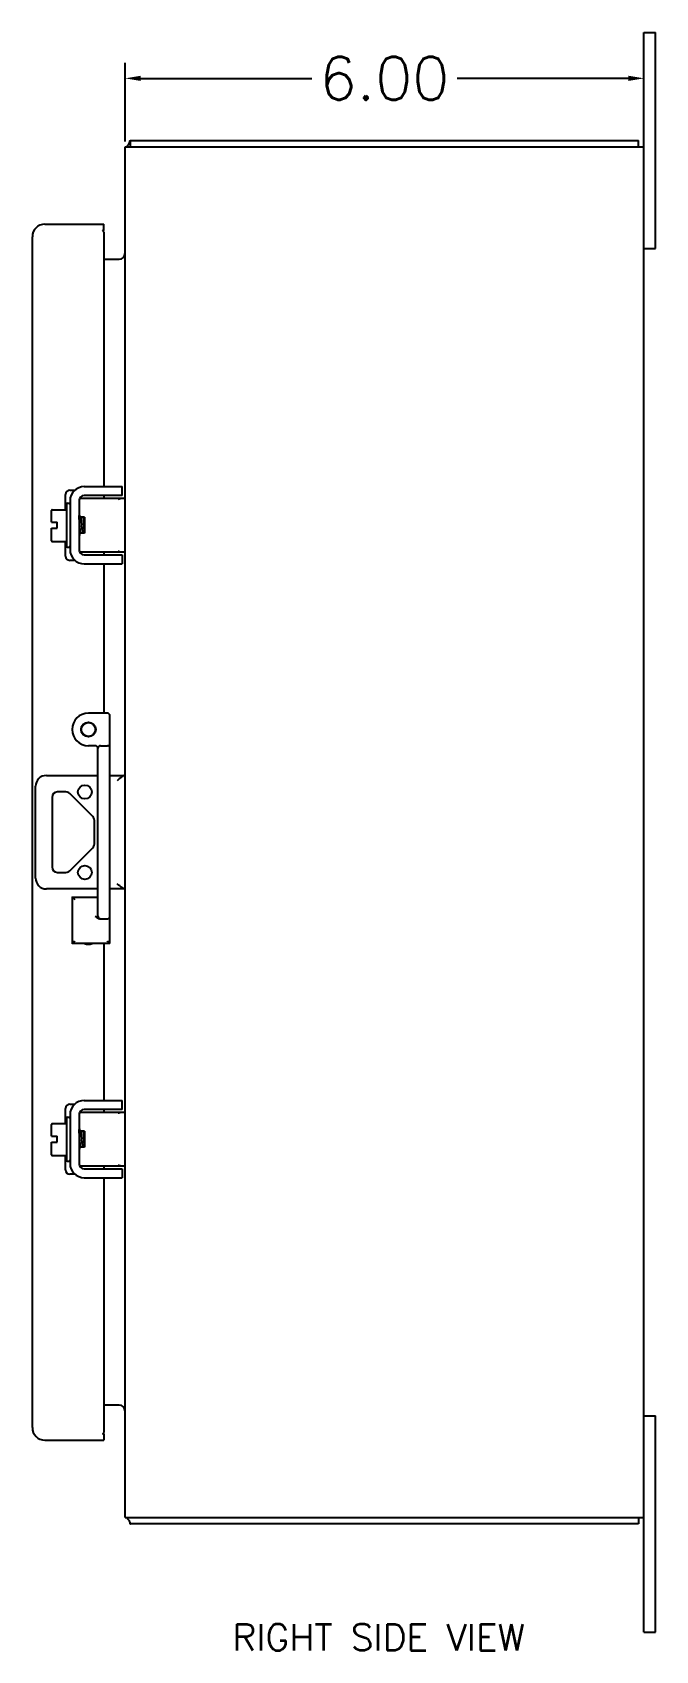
# Model space of a CAD drawing. Header units: inches. Extents: x -18.4 to 45.1, y 1.9 to 48.8.
# Drawn here: x 37.9 to 45.11, y 17.02 to 35.73 of the extents above; entities that cross this region are included whole.
import ezdxf

# ---------------------------------------------------------------- set-up
doc = ezdxf.new("R2010")
doc.units = ezdxf.units.IN
doc.header["$MEASUREMENT"] = 0
doc.styles.get("Standard").update_dxf_attribs({"font": 'romans.shx'})
doc.dimstyles.get("Standard").update_dxf_attribs({"dimtxt": 0.18, "dimasz": 0.18, "dimexe": 0.18, "dimexo": 0.0625, "dimgap": 0.09, "dimtad": 0, "dimtih": 1, "dimtoh": 1, "dimdec": 4, "dimzin": 0, "dimdsep": 46, "dimtxsty": 'Standard', "dimcen": 0.09, "dimadec": 0, "dimazin": 0, "dimtfac": 1, "dimtdec": 4, "dimtofl": 0, "dimtmove": 0, "dimatfit": 3, "dimfxl": 1, "dimtolj": 1, "dimtzin": 0, "dimarcsym": 0})

# ---------------------------------------------------------------- blocks, each defined once
blk = doc.blocks.new('RIGHT')
for p, q in [((28.811, 0.777), (28.811, 19.277)), ((28.811, 19.277), (28.946, 19.277)), ((28.946, 16.777), (28.946, 19.277)), ((22.874, 17.952), (22.874, 18.027)), ((22.874, 18.027), (28.748, 18.027)), ((28.748, 17.952), (28.748, 18.027)), ((22.811, 13.89), (22.811, 17.952)), ((22.811, 17.952), (28.811, 17.952)), ((21.883, 17.059), (22.563, 17.059)), ((22.563, 16.984), (22.563, 17.059)), ((21.738, 3.141), (21.738, 16.914)), ((22.563, 16.984), (22.548, 16.984)), ((22.563, 16.968), (22.563, 14.024)), ((28.811, 16.777), (28.946, 16.777)), ((22.563, 16.652), (22.741, 16.652)), ((22.122, 13.757), (22.122, 13.933)), ((22.172, 13.983), (22.228, 13.983)), ((22.174, 13.891), (22.174, 13.263)), ((22.174, 13.891), (22.177, 13.891)), ((22.278, 13.867), (22.278, 13.695)), ((22.278, 13.86), (22.278, 13.295)), ((22.282, 13.695), (22.282, 13.88)), ((22.292, 13.89), (22.811, 13.89)), ((22.338, 14.024), (22.778, 14.024)), ((22.778, 13.92), (22.338, 13.92)), ((22.563, 13.92), (22.563, 13.89)), ((22.778, 13.92), (22.778, 14.024)), ((22.811, 13.265), (22.811, 13.89)), ((21.959, 13.611), (21.959, 13.747)), ((21.969, 13.757), (22.134, 13.757)), ((22.134, 13.821), (22.134, 13.334)), ((22.144, 13.831), (22.164, 13.831)), ((22.282, 13.689), (22.278, 13.696)), ((22.342, 13.67), (22.292, 13.67)), ((22.3, 13.658), (22.293, 13.67)), ((22.304, 13.67), (22.299, 13.66)), ((22.342, 13.67), (22.342, 13.485)), ((21.959, 13.611), (22.027, 13.611)), ((21.959, 13.397), (21.959, 13.543)), ((21.959, 13.543), (22.027, 13.543)), ((22.027, 13.543), (22.027, 13.611)), ((22.278, 13.488), (22.284, 13.476)), ((22.278, 13.487), (22.278, 13.287)), ((22.285, 13.601), (22.283, 13.622)), ((22.288, 13.547), (22.285, 13.601)), ((22.29, 13.527), (22.288, 13.547)), ((22.342, 13.485), (22.292, 13.485)), ((22.31, 13.59), (22.308, 13.605)), ((22.312, 13.565), (22.31, 13.59)), ((22.314, 13.55), (22.312, 13.565)), ((22.318, 13.485), (22.324, 13.494)), ((22.322, 13.497), (22.329, 13.485)), ((22.335, 13.601), (22.333, 13.622)), ((22.338, 13.557), (22.335, 13.601)), ((22.339, 13.536), (22.338, 13.557)), ((21.969, 13.387), (22.134, 13.387)), ((22.122, 13.221), (22.122, 13.387)), ((22.144, 13.324), (22.164, 13.324)), ((22.282, 13.275), (22.282, 13.46)), ((22.228, 13.171), (22.172, 13.171)), ((22.174, 13.263), (22.177, 13.263)), ((22.811, 13.265), (22.292, 13.265)), ((22.338, 13.235), (22.778, 13.235)), ((22.338, 13.131), (22.778, 13.131)), ((22.563, 13.265), (22.563, 13.235)), ((22.563, 13.131), (22.563, 11.402)), ((22.738, 13.272), (22.731, 13.275)), ((22.778, 13.235), (22.778, 13.131)), ((22.811, 6.79), (22.811, 13.265)), ((22.606, 11.402), (22.386, 11.402)), ((22.636, 8.74), (22.636, 11.372)), ((22.466, 11.027), (22.386, 11.027)), ((22.496, 9.057), (22.496, 10.997)), ((22.526, 11.027), (22.606, 11.027)), ((21.9, 10.683), (22.496, 10.683)), ((22.636, 10.683), (22.811, 10.683)), ((21.775, 9.496), (21.775, 10.558)), ((22.127, 10.492), (22.028, 10.492)), ((22.73, 10.633), (22.718, 10.623)), ((21.966, 10.43), (21.966, 9.625)), ((22.438, 10.208), (22.172, 10.474)), ((22.456, 9.891), (22.456, 10.164)), ((22.172, 9.58), (22.438, 9.846)), ((22.028, 9.562), (22.127, 9.562)), ((22.496, 9.371), (21.9, 9.371)), ((22.811, 9.371), (22.636, 9.371)), ((22.198, 9.277), (22.198, 8.74)), ((22.198, 9.277), (22.496, 9.277)), ((22.518, 9.027), (22.606, 9.027)), ((22.636, 8.74), (22.198, 8.74)), ((22.563, 8.74), (22.563, 6.924)), ((22.122, 6.657), (22.122, 6.833)), ((22.172, 6.883), (22.228, 6.883)), ((22.174, 6.791), (22.177, 6.791)), ((22.174, 6.791), (22.174, 6.163)), ((22.278, 6.767), (22.278, 6.595)), ((22.278, 6.76), (22.278, 6.195)), ((22.282, 6.595), (22.282, 6.78)), ((22.292, 6.79), (22.811, 6.79)), ((22.338, 6.924), (22.778, 6.924)), ((22.778, 6.82), (22.338, 6.82)), ((22.563, 6.82), (22.563, 6.79)), ((22.778, 6.82), (22.778, 6.924)), ((22.811, 6.165), (22.811, 6.79)), ((21.959, 6.511), (21.959, 6.647)), ((21.969, 6.657), (22.134, 6.657)), ((22.134, 6.721), (22.134, 6.234)), ((22.144, 6.731), (22.164, 6.731)), ((22.282, 6.589), (22.278, 6.596)), ((22.342, 6.57), (22.292, 6.57)), ((22.3, 6.558), (22.293, 6.57)), ((22.304, 6.57), (22.299, 6.56)), ((22.342, 6.57), (22.342, 6.385)), ((21.959, 6.511), (22.027, 6.511)), ((21.959, 6.297), (21.959, 6.443)), ((21.959, 6.443), (22.027, 6.443)), ((22.027, 6.443), (22.027, 6.511)), ((22.278, 6.388), (22.284, 6.376)), ((22.278, 6.387), (22.278, 6.187)), ((22.285, 6.501), (22.283, 6.522)), ((22.288, 6.447), (22.285, 6.501)), ((22.29, 6.427), (22.288, 6.447)), ((22.342, 6.385), (22.292, 6.385)), ((22.31, 6.49), (22.308, 6.505)), ((22.312, 6.465), (22.31, 6.49)), ((22.314, 6.45), (22.312, 6.465)), ((22.318, 6.385), (22.324, 6.394)), ((22.322, 6.397), (22.329, 6.385)), ((22.335, 6.501), (22.333, 6.522)), ((22.338, 6.457), (22.335, 6.501)), ((22.339, 6.436), (22.338, 6.457)), ((21.969, 6.287), (22.134, 6.287)), ((22.122, 6.121), (22.122, 6.287)), ((22.144, 6.224), (22.164, 6.224)), ((22.282, 6.175), (22.282, 6.36)), ((22.228, 6.071), (22.172, 6.071)), ((22.174, 6.163), (22.177, 6.163)), ((22.811, 6.165), (22.292, 6.165)), ((22.338, 6.135), (22.778, 6.135)), ((22.338, 6.031), (22.778, 6.031)), ((22.563, 6.165), (22.563, 6.135)), ((22.563, 6.031), (22.563, 3.086)), ((22.738, 6.172), (22.731, 6.175)), ((22.778, 6.135), (22.778, 6.031)), ((22.811, 2.102), (22.811, 6.165)), ((22.741, 3.402), (22.563, 3.402)), ((28.811, 3.277), (28.946, 3.277)), ((28.946, 0.777), (28.946, 3.277)), ((21.883, 2.996), (22.563, 2.996)), ((22.548, 3.071), (22.563, 3.071)), ((22.563, 3.071), (22.563, 2.996)), ((22.811, 2.102), (28.811, 2.102)), ((28.748, 2.102), (28.748, 2.027)), ((22.862, 2.05), (22.864, 2.043)), ((28.748, 2.027), (22.874, 2.027)), ((28.811, 0.777), (28.946, 0.777))]:
    blk.add_line(p, q)
for points in [[(22.853, 17.984), (22.854, 17.985), (22.855, 17.986), (22.856, 17.988), (22.857, 17.989), (22.858, 17.991), (22.859, 17.993), (22.859, 17.995), (22.86, 17.998), (22.861, 18), (22.862, 18.002), (22.862, 18.005)], [(22.862, 18.005), (22.864, 18.011), (22.865, 18.013), (22.865, 18.015), (22.866, 18.017), (22.866, 18.018), (22.867, 18.02), (22.867, 18.021), (22.868, 18.022), (22.869, 18.023), (22.869, 18.024), (22.87, 18.025), (22.871, 18.026), (22.871, 18.026), (22.872, 18.027), (22.873, 18.027), (22.873, 18.027), (22.874, 18.027)], [(22.731, 13.88), (22.738, 13.882), (22.742, 13.883), (22.745, 13.884), (22.748, 13.885), (22.751, 13.886), (22.754, 13.887), (22.756, 13.888), (22.759, 13.888), (22.761, 13.889), (22.764, 13.889), (22.766, 13.889), (22.768, 13.89), (22.77, 13.89)], [(22.283, 13.622), (22.283, 13.632), (22.282, 13.641), (22.281, 13.65), (22.281, 13.659), (22.28, 13.667), (22.279, 13.674), (22.279, 13.681), (22.278, 13.686), (22.278, 13.687)], [(22.282, 13.695), (22.282, 13.693), (22.282, 13.691), (22.282, 13.689), (22.282, 13.688), (22.282, 13.686), (22.283, 13.685), (22.283, 13.684), (22.283, 13.682), (22.284, 13.681), (22.284, 13.68), (22.284, 13.679), (22.285, 13.678), (22.285, 13.677), (22.286, 13.676), (22.286, 13.675), (22.287, 13.674), (22.287, 13.673), (22.288, 13.672), (22.288, 13.672), (22.289, 13.671), (22.289, 13.67), (22.29, 13.67), (22.291, 13.67), (22.292, 13.67)], [(22.333, 13.622), (22.333, 13.632), (22.332, 13.642), (22.331, 13.651), (22.331, 13.659), (22.33, 13.667), (22.33, 13.67)], [(22.292, 13.485), (22.291, 13.485), (22.29, 13.484), (22.29, 13.484), (22.289, 13.483), (22.288, 13.483), (22.288, 13.482), (22.287, 13.482), (22.287, 13.481), (22.286, 13.48), (22.286, 13.479), (22.285, 13.478), (22.285, 13.477), (22.284, 13.476), (22.284, 13.475), (22.284, 13.474), (22.283, 13.472), (22.283, 13.471), (22.283, 13.47), (22.282, 13.468), (22.282, 13.467), (22.282, 13.465), (22.282, 13.463), (22.282, 13.462), (22.282, 13.46)], [(22.293, 13.485), (22.292, 13.491), (22.292, 13.499), (22.291, 13.508), (22.29, 13.517), (22.29, 13.527)], [(22.308, 13.605), (22.308, 13.613), (22.307, 13.62), (22.306, 13.627), (22.305, 13.633), (22.305, 13.638), (22.304, 13.644), (22.303, 13.648), (22.302, 13.652), (22.301, 13.655), (22.301, 13.657), (22.3, 13.658)], [(22.322, 13.497), (22.322, 13.498), (22.321, 13.5), (22.32, 13.503), (22.32, 13.507), (22.319, 13.511), (22.318, 13.516), (22.317, 13.522), (22.316, 13.528), (22.316, 13.535), (22.315, 13.542), (22.314, 13.55)], [(22.342, 13.498), (22.342, 13.498), (22.341, 13.507), (22.34, 13.516), (22.34, 13.526), (22.339, 13.536)], [(22.77, 13.265), (22.768, 13.265), (22.766, 13.265), (22.764, 13.265), (22.761, 13.266), (22.759, 13.266), (22.756, 13.267), (22.754, 13.267), (22.751, 13.268), (22.748, 13.269), (22.745, 13.27), (22.742, 13.271), (22.738, 13.272)], [(22.805, 10.683), (22.802, 10.683), (22.798, 10.681), (22.793, 10.679), (22.789, 10.677), (22.783, 10.673), (22.778, 10.67), (22.772, 10.666), (22.767, 10.662), (22.761, 10.657), (22.755, 10.653), (22.749, 10.648), (22.742, 10.643), (22.736, 10.638), (22.73, 10.633)], [(22.736, 9.416), (22.724, 9.426), (22.718, 9.431)], [(22.805, 9.371), (22.802, 9.372), (22.798, 9.373), (22.793, 9.375), (22.789, 9.378), (22.783, 9.381), (22.778, 9.385), (22.772, 9.389), (22.767, 9.393), (22.761, 9.397), (22.755, 9.402), (22.749, 9.406), (22.742, 9.411), (22.736, 9.416)], [(22.198, 9.277), (22.198, 9.277), (22.199, 9.276), (22.2, 9.275), (22.22, 9.256)], [(22.22, 9.256), (22.224, 9.252), (22.228, 9.247)], [(22.466, 9.057), (22.472, 9.051), (22.479, 9.045), (22.485, 9.039), (22.492, 9.035), (22.499, 9.031), (22.505, 9.029), (22.512, 9.028), (22.518, 9.027)], [(22.198, 8.74), (22.198, 8.74), (22.199, 8.741), (22.2, 8.742), (22.22, 8.761)], [(22.22, 8.761), (22.224, 8.765), (22.228, 8.77)], [(22.614, 8.761), (22.61, 8.765), (22.606, 8.77)], [(22.636, 8.74), (22.636, 8.74), (22.635, 8.741), (22.634, 8.742), (22.614, 8.761)], [(22.731, 6.78), (22.738, 6.782), (22.742, 6.783), (22.745, 6.784), (22.748, 6.785), (22.751, 6.786), (22.754, 6.787), (22.756, 6.788), (22.759, 6.788), (22.761, 6.789), (22.764, 6.789), (22.766, 6.789), (22.768, 6.79), (22.77, 6.79)], [(22.283, 6.522), (22.283, 6.532), (22.282, 6.541), (22.281, 6.55), (22.281, 6.559), (22.28, 6.567), (22.279, 6.574), (22.279, 6.581), (22.278, 6.586), (22.278, 6.587)], [(22.282, 6.595), (22.282, 6.593), (22.282, 6.591), (22.282, 6.589), (22.282, 6.588), (22.282, 6.586), (22.283, 6.585), (22.283, 6.584), (22.283, 6.582), (22.284, 6.581), (22.284, 6.58), (22.284, 6.579), (22.285, 6.578), (22.285, 6.577), (22.286, 6.576), (22.286, 6.575), (22.287, 6.574), (22.287, 6.573), (22.288, 6.572), (22.288, 6.572), (22.289, 6.571), (22.289, 6.57), (22.29, 6.57), (22.291, 6.57), (22.292, 6.57)], [(22.308, 6.505), (22.308, 6.513), (22.307, 6.52), (22.306, 6.527), (22.305, 6.533), (22.305, 6.538), (22.304, 6.544), (22.303, 6.548), (22.302, 6.552), (22.301, 6.555), (22.301, 6.557), (22.3, 6.558)], [(22.333, 6.522), (22.333, 6.532), (22.332, 6.542), (22.331, 6.551), (22.331, 6.559), (22.33, 6.567), (22.33, 6.57)], [(22.292, 6.385), (22.291, 6.385), (22.29, 6.384), (22.29, 6.384), (22.289, 6.383), (22.288, 6.383), (22.288, 6.382), (22.287, 6.382), (22.287, 6.381), (22.286, 6.38), (22.286, 6.379), (22.285, 6.378), (22.285, 6.377), (22.284, 6.376), (22.284, 6.375), (22.284, 6.374), (22.283, 6.372), (22.283, 6.371), (22.283, 6.37), (22.282, 6.368), (22.282, 6.367), (22.282, 6.365), (22.282, 6.363), (22.282, 6.362), (22.282, 6.36)], [(22.293, 6.385), (22.292, 6.391), (22.292, 6.399), (22.291, 6.408), (22.29, 6.417), (22.29, 6.427)], [(22.322, 6.397), (22.322, 6.398), (22.321, 6.4), (22.32, 6.403), (22.32, 6.407), (22.319, 6.411), (22.318, 6.416), (22.317, 6.422), (22.316, 6.428), (22.316, 6.435), (22.315, 6.442), (22.314, 6.45)], [(22.342, 6.398), (22.342, 6.398), (22.341, 6.407), (22.34, 6.416), (22.34, 6.426), (22.339, 6.436)], [(22.77, 6.165), (22.768, 6.165), (22.766, 6.165), (22.764, 6.165), (22.761, 6.166), (22.759, 6.166), (22.756, 6.167), (22.754, 6.167), (22.751, 6.168), (22.748, 6.169), (22.745, 6.17), (22.742, 6.171), (22.738, 6.172)], [(22.853, 2.07), (22.854, 2.069), (22.855, 2.068), (22.856, 2.067), (22.857, 2.065), (22.858, 2.063), (22.859, 2.061), (22.859, 2.059), (22.86, 2.057), (22.861, 2.054), (22.862, 2.052), (22.862, 2.05)], [(22.864, 2.043), (22.865, 2.041), (22.865, 2.039), (22.866, 2.038), (22.866, 2.036), (22.867, 2.035), (22.867, 2.033), (22.868, 2.032), (22.869, 2.031), (22.869, 2.03), (22.87, 2.029), (22.871, 2.029), (22.871, 2.028), (22.872, 2.028), (22.873, 2.027), (22.873, 2.027), (22.874, 2.027)]]:
    blk.add_lwpolyline(points)
for centre, radius in [((22.386, 11.215), 0.085), ((22.386, 11.215), 0.08), ((22.346, 10.492), 0.08), ((22.346, 9.562), 0.08)]:
    blk.add_circle(centre, radius)
for centre, radius, start, end in [((22.956, 17.882), 0.145, 135.3986, 151.1264), ((21.883, 16.914), 0.145, 90, 180), ((22.548, 16.968), 0.0156, 0, 90), ((22.741, 16.722), 0.07, 270, 0), ((22.172, 13.933), 0.05, 90, 180), ((22.338, 13.86), 0.164, 90, 180), ((22.228, 13.933), 0.05, 87.7491, 90), ((22.338, 13.86), 0.06, 90, 180), ((22.292, 13.88), 0.01, 90, 144.8477), ((21.969, 13.747), 0.01, 90, 180), ((22.144, 13.821), 0.01, 90, 180), ((22.164, 13.821), 0.01, 0, 90), ((21.969, 13.397), 0.01, 180, 270), ((22.144, 13.334), 0.01, 180, 270), ((22.164, 13.334), 0.01, 270, 0), ((22.338, 13.295), 0.164, 180, 270), ((22.338, 13.295), 0.06, 180, 270), ((22.172, 13.221), 0.05, 180, 270), ((22.228, 13.221), 0.05, 270, 272.2509), ((22.292, 13.275), 0.01, 214.7076, 270), ((22.386, 11.215), 0.188, 90, 270), ((22.606, 11.372), 0.03, 0, 90), ((22.466, 10.997), 0.03, 359.9987, 89.9934), ((22.526, 10.997), 0.03, 90, 180), ((22.606, 10.997), 0.03, 0, 90), ((21.9, 10.558), 0.125, 90, 180), ((22.028, 10.43), 0.0625, 90, 180), ((22.127, 10.43), 0.0625, 45, 90), ((22.393, 10.164), 0.0625, 0, 45), ((22.393, 9.891), 0.0625, 315, 0), ((22.028, 9.625), 0.0625, 180, 270), ((22.127, 9.625), 0.0625, 270, 315), ((21.9, 9.496), 0.125, 180, 270), ((22.526, 9.057), 0.03, 180, 270), ((22.606, 9.057), 0.03, 270, 0), ((22.386, 8.84), 0.109, 246.5948, 293.4052), ((22.172, 6.833), 0.05, 90, 180), ((22.338, 6.76), 0.164, 90, 180), ((22.228, 6.833), 0.05, 87.7491, 90), ((22.338, 6.76), 0.06, 90, 180), ((22.292, 6.78), 0.01, 90, 144.8477), ((21.969, 6.647), 0.01, 90, 180), ((22.144, 6.721), 0.01, 90, 180), ((22.164, 6.721), 0.01, 0, 90), ((21.969, 6.297), 0.01, 180, 270), ((22.144, 6.234), 0.01, 180, 270), ((22.164, 6.234), 0.01, 270, 0), ((22.338, 6.195), 0.164, 180, 270), ((22.338, 6.195), 0.06, 180, 270), ((22.172, 6.121), 0.05, 180, 270), ((22.228, 6.121), 0.05, 270, 272.2509), ((22.292, 6.175), 0.01, 214.7076, 270), ((22.741, 3.332), 0.07, 0, 90), ((21.883, 3.141), 0.145, 180, 270), ((22.548, 3.086), 0.0156, 270, 0), ((22.956, 2.172), 0.145, 208.8736, 224.6014)]:
    blk.add_arc(centre, radius, start, end)
at = {"insert": (25.742, 0.87), "char_height": 0.30702, "width": 3.66138, "attachment_point": 2, "line_spacing_factor": 0.9}
blk.add_mtext('{\\Fromans|c0;RIGHT SIDE VIEW}', dxfattribs=at)
blk = doc.blocks.new('*D46')
at = {"color": 0, "lineweight": -2, "transparency": 16777216}
for p, q in [((38.976, 34.47), (38.976, 35.381)), ((44.976, 34.47), (44.976, 35.381)), ((39.156, 35.201), (41.135, 35.201)), ((44.796, 35.201), (42.815, 35.201))]:
    blk.add_line(p, q, dxfattribs=at)
at = {"color": 0, "transparency": 16777216}
for points in [[(39.156, 35.231), (39.156, 35.171), (38.976, 35.201)], [(44.796, 35.231), (44.796, 35.171), (44.976, 35.201)]]:
    blk.add_solid(points, dxfattribs=at)
at = {"layer": 'Defpoints', "color": 0, "transparency": 16777216}
for p in [(44.976, 35.201), (38.976, 34.408), (44.976, 34.408)]:
    blk.add_point(p, dxfattribs=at)
at = {"color": 0, "transparency": 16777216, "insert": (41.975, 35.201), "char_height": 0.5, "attachment_point": 5}
blk.add_mtext('\\A1;6.00', dxfattribs=at)

msp = doc.modelspace()

# ---------------------------------------------------------------- block references
msp.add_blockref('RIGHT', (16.165, 16.456))

# ---------------------------------------------------------------- dimensions: what is measured, and where the dimension line sits
dim = msp.add_linear_dim(base=(44.976, 35.201), p1=(38.976, 34.408), p2=(44.976, 34.408), dimstyle='Standard', override={"dimtxt": 0.5, "dimdec": 2})
dim.commit()
dim.dimension.update_dxf_attribs({"geometry": '*D46', "text_midpoint": (41.975, 35.201), "dimtype": 160})

doc.saveas('drawing.dxf')
